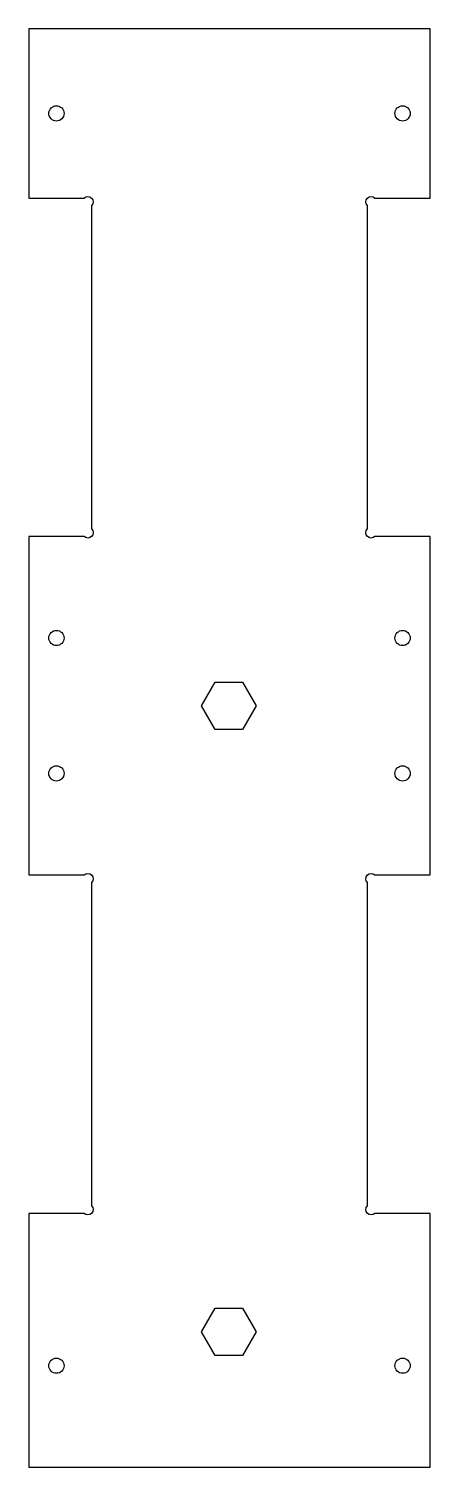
# Model space of a CAD drawing. Header units: millimetres. Extents: x -118 to 0, y -425 to 0.
import ezdxf

# ---------------------------------------------------------------- set-up
doc = ezdxf.new("R2010")
doc.units = ezdxf.units.MM

msp = doc.modelspace()

# ---------------------------------------------------------------- linework, layer by layer
msp.add_lwpolyline([(-99.95, -347.75, -1), (-102.2, -350), (-118.5, -350), (-118.5, -425), (0, -425), (0, -350), (-16.3, -350, -1), (-18.55, -347.75), (-18.55, -252.25, -1), (-16.3, -250), (0, -250), (0, -150), (-16.3, -150, -1), (-18.55, -147.75), (-18.55, -52.25, -1), (-16.3, -50), (0, -50), (0, 0), (-118.5, 0), (-118.5, -50), (-102.2, -50, -1), (-99.95, -52.25), (-99.95, -147.75, -1), (-102.2, -150), (-118.5, -150), (-118.5, -250), (-102.2, -250, -1), (-99.95, -252.25)], format="xyb", close=True)
for points in [[(-55.41, -207), (-63.49, -207), (-67.53, -200), (-63.49, -193), (-55.41, -193), (-51.37, -200)], [(-55.41, -392), (-63.49, -392), (-67.53, -385), (-63.49, -378), (-55.41, -378), (-51.37, -385)]]:
    msp.add_lwpolyline(points, close=True)
for centre in [(-110.35, -25), (-8.15, -25), (-110.35, -180), (-8.15, -180), (-110.35, -220), (-8.15, -220), (-110.35, -395), (-8.15, -395)]:
    msp.add_circle(centre, 2.25)

doc.saveas('drawing.dxf')
